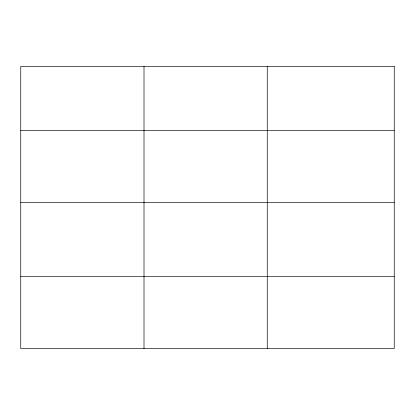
<?xml version="1.0" encoding="UTF-8"?>
<svg xmlns="http://www.w3.org/2000/svg" width="415" height="415" viewBox="0 0 415 415"><rect width="100%" height="100%" fill="white"/><g stroke="black" fill="none" stroke-linecap="round" stroke-linejoin="round"><path stroke-width="0.62" d="M20.75 130.409L394.25 130.409M20.75 202.411L394.25 202.411M20.75 276.598L394.25 276.598M267.26 66.4L267.26 348.6M144.005 66.4L144.005 348.6M394.25 66.4L20.75 66.4L20.75 348.6L394.25 348.6L394.25 66.4"/></g></svg>
